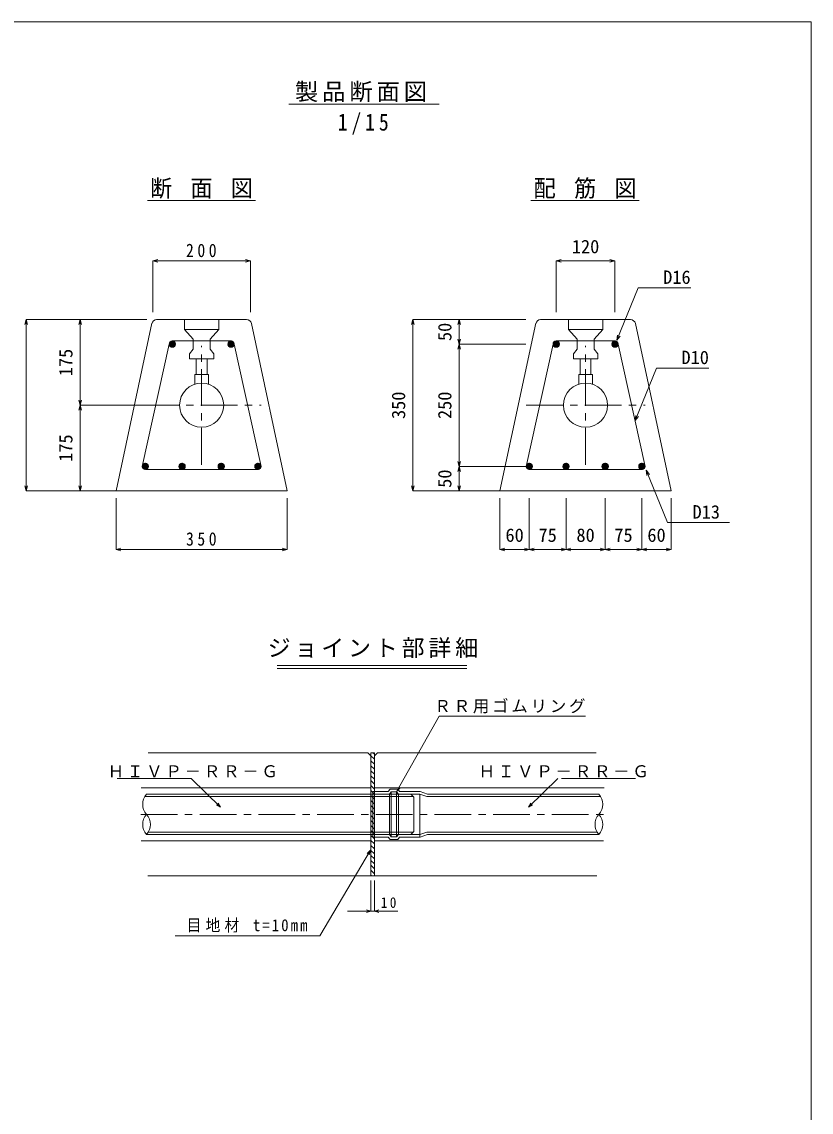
# Model space of a CAD drawing. Units: millimetres, scale not verified. Extents: x -2100 to 3769, y -2998 to 1470.
# Drawn here: x 487 to 2100, y -759 to 1470 of the extents above; entities that cross this region are included whole.
import ezdxf
from ezdxf.enums import TextEntityAlignment as Align

# ---------------------------------------------------------------- set-up
doc = ezdxf.new("R2010")
doc.units = ezdxf.units.MM
doc.header["$LTSCALE"] = 15
doc.linetypes.add('CHAIN1', pattern=[8, 5, -1, 1, -1])
for name, color, linetype, lineweight in [('0-0_図面枠', 7, 'Continuous', 9), ('0-1_ブロック', 3, 'Continuous', 9), ('0-2_HI-VP', 7, 'Continuous', 9), ('0-3_鉄筋', 7, 'Continuous', 9), ('0-4_ノズル', 7, 'Continuous', 9), ('0-5_ｼﾞｮｲﾝﾄ詳細図', 7, 'Continuous', 9), ('0-6_寸法', 4, 'Continuous', 9), ('0-A', 7, 'Continuous', 9)]:
    doc.layers.add(name, color=color, linetype=linetype, lineweight=lineweight)
doc.styles.add('ＭＳ ゴシック', font='')
doc.styles.get('ＭＳ ゴシック').set_extended_font_data('MS Gothic')

msp = doc.modelspace()

# ---------------------------------------------------------------- linework, layer by layer
at = {"layer": '0-0_図面枠', "color": 4}
for p, q in [((495.74, 861.02), (493.02, 850.88)), ((495.74, 511.02), (495.74, 861.02)), ((495.74, 861.02), (498.46, 850.88)), ((495.74, 861.02), (606.01, 861.02)), ((606.01, 861.02), (603.29, 850.88)), ((606.01, 686.02), (606.01, 861.02)), ((606.01, 861.02), (608.72, 850.88)), ((606.01, 861.02), (742.53, 861.02)), ((1285.98, 861.02), (1283.26, 850.88)), ((1285.98, 511.02), (1285.98, 861.02)), ((1285.98, 861.02), (1288.7, 850.88)), ((1285.98, 861.02), (1380.49, 861.02)), ((1380.49, 861.02), (1377.77, 850.88)), ((1380.49, 811.02), (1380.49, 861.02)), ((1380.49, 861.02), (1383.21, 850.88)), ((1380.49, 861.02), (1517.01, 861.02)), ((1380.49, 811.02), (1377.77, 821.16)), ((1380.49, 811.02), (1377.77, 800.88)), ((1380.49, 811.02), (1383.21, 821.16)), ((1380.49, 561.02), (1380.49, 811.02)), ((1380.49, 811.02), (1383.21, 800.88)), ((1380.49, 811.02), (1517.01, 811.02)), ((606.01, 686.02), (603.29, 696.16)), ((606.01, 686.02), (608.72, 696.16)), ((606.01, 686.02), (603.29, 675.88)), ((606.01, 511.02), (606.01, 686.02)), ((606.01, 686.02), (608.72, 675.88)), ((606.01, 686.02), (742.53, 686.02)), ((1380.49, 561.02), (1377.77, 571.16)), ((1380.49, 561.02), (1377.77, 550.88)), ((1380.49, 561.02), (1383.21, 571.16)), ((1380.49, 511.02), (1380.49, 561.02)), ((1380.49, 561.02), (1383.21, 550.88)), ((1380.49, 561.02), (1517.01, 561.02)), ((495.74, 511.02), (493.02, 521.16)), ((495.74, 511.02), (498.46, 521.16)), ((606.01, 511.02), (603.29, 521.16)), ((606.01, 511.02), (608.72, 521.16)), ((1285.98, 511.02), (1283.26, 521.16)), ((1285.98, 511.02), (1288.7, 521.16)), ((1380.49, 511.02), (1377.77, 521.16)), ((1380.49, 511.02), (1383.21, 521.16)), ((495.74, 511.02), (606.01, 511.02)), ((606.01, 511.02), (742.53, 511.02)), ((1285.98, 511.02), (1380.49, 511.02)), ((1380.49, 511.02), (1517.01, 511.02))]:
    msp.add_line(p, q, dxfattribs=at)
at = {"layer": '0-0_図面枠', "color": 3}
for centre in [(854.28, 686.02), (1638.95, 686.02)]:
    msp.add_circle(centre, 45.1, dxfattribs=at)
at = {"layer": '0-1_ブロック', "color": 5}
msp.add_line((2100, 1470), (-2100, 1470), dxfattribs=at)
at = {"layer": '0-1_ブロック'}
for p, q in [((1032.69, 1301.78), (1339.98, 1301.78)), ((743.38, 1104.53), (964.58, 1104.53)), ((1527.31, 1104.53), (1748.52, 1104.53)), ((946.19, 861.02), (762.06, 861.02)), ((955.97, 853.12), (1029.28, 511.02)), ((1730.86, 861.02), (1546.73, 861.02)), ((1740.64, 853.12), (1813.95, 511.02))]:
    msp.add_line(p, q, dxfattribs=at)
at = {"layer": '0-1_ブロック', "color": 7, "linetype": 'CHAIN1'}
for p, q in [((854.28, 564.52), (854.28, 807.52)), ((1638.95, 564.52), (1638.95, 807.52)), ((732.78, 686.02), (975.78, 686.02)), ((1517.45, 686.02), (1760.45, 686.02))]:
    msp.add_line(p, q, dxfattribs=at)
at = {"layer": '0-1_ブロック', "color": 5}
msp.add_lwpolyline([(-2100, -1470), (2100, -1470), (2100, 1470)], dxfattribs=at)
at = {"layer": '0-1_ブロック'}
for points in [[(752.69, 853.6), (679.28, 511.02), (1029.28, 511.02)], [(1537.36, 853.6), (1463.95, 511.02), (1813.95, 511.02)]]:
    msp.add_lwpolyline(points, dxfattribs=at)
for centre, start, end in [((762.36, 851.02), 88.4599, 171.48758), ((946.19, 851.02), 12.09406, 90), ((1547.03, 851.02), 88.4599, 171.48758), ((1730.86, 851.02), 12.09406, 90)]:
    msp.add_arc(centre, 10, start, end, dxfattribs=at)
at = {"layer": '0-2_HI-VP'}
for p, q in [((843.28, 748.85), (843.28, 781.02)), ((865.28, 748.85), (865.28, 781.02)), ((1627.95, 748.85), (1627.95, 781.02)), ((1649.95, 748.85), (1649.95, 781.02)), ((840.28, 748.85), (840.28, 728.89)), ((840.28, 748.85), (868.28, 748.85)), ((868.28, 748.85), (868.28, 728.89)), ((1624.95, 748.85), (1624.95, 728.89))]:
    msp.add_line(p, q, dxfattribs=at)
msp.add_lwpolyline([(1624.95, 748.85), (1652.95, 748.85), (1652.95, 728.89)], dxfattribs=at)
at = {"layer": '0-3_鉄筋', "color": 2}
for p, q in [((787.78, 811.02), (732.78, 561.02)), ((794.28, 817.52), (914.74, 817.52)), ((975.78, 561.02), (920.78, 811.02)), ((1572.45, 811.02), (1517.45, 561.02)), ((1578.95, 817.52), (1699.41, 817.52)), ((1760.45, 561.02), (1705.45, 811.02)), ((739.28, 554.52), (969.96, 554.56)), ((1523.95, 554.52), (1754.63, 554.56))]:
    msp.add_line(p, q, dxfattribs=at)
at = {"layer": '0-3_鉄筋'}
for p, q in [((787.81, 811.7), (794.96, 804.56)), ((787.98, 809.42), (792.67, 804.72)), ((788.23, 813.41), (796.66, 804.97)), ((788.98, 814.78), (798.04, 805.72)), ((789.98, 815.9), (799.16, 806.72)), ((791.24, 816.76), (800.02, 807.98)), ((792.78, 817.34), (800.6, 809.52)), ((794.74, 817.5), (800.76, 811.48)), ((907.81, 811.7), (914.96, 804.56)), ((907.98, 809.42), (912.67, 804.72)), ((908.23, 813.41), (916.66, 804.97)), ((908.98, 814.78), (918.04, 805.72)), ((909.98, 815.9), (919.16, 806.72)), ((911.24, 816.76), (920.02, 807.98)), ((912.78, 817.34), (920.6, 809.52)), ((914.74, 817.5), (920.76, 811.48)), ((1572.48, 811.7), (1579.63, 804.56)), ((1572.65, 809.42), (1577.34, 804.72)), ((1572.9, 813.41), (1581.33, 804.97)), ((1573.65, 814.78), (1582.71, 805.72)), ((1574.65, 815.9), (1583.82, 806.72)), ((1575.91, 816.76), (1584.69, 807.98)), ((1577.45, 817.34), (1585.27, 809.52)), ((1579.41, 817.5), (1585.43, 811.48)), ((1692.48, 811.7), (1699.63, 804.56)), ((1692.65, 809.42), (1697.34, 804.72)), ((1692.9, 813.41), (1701.33, 804.97)), ((1693.65, 814.78), (1702.71, 805.72)), ((1694.65, 815.9), (1703.82, 806.72)), ((1695.91, 816.76), (1704.69, 807.98)), ((1697.45, 817.34), (1705.27, 809.52)), ((1699.41, 817.5), (1705.43, 811.48)), ((732.81, 561.7), (739.96, 554.56)), ((732.98, 559.42), (737.67, 554.72)), ((733.23, 563.41), (741.66, 554.97)), ((733.98, 564.78), (743.04, 555.72)), ((734.98, 565.9), (744.16, 556.72)), ((736.24, 566.76), (745.02, 557.98)), ((737.78, 567.34), (745.6, 559.52)), ((739.74, 567.5), (745.76, 561.48)), ((807.81, 561.7), (814.96, 554.56)), ((807.98, 559.42), (812.67, 554.72)), ((808.23, 563.41), (816.66, 554.97)), ((808.98, 564.78), (818.04, 555.72)), ((809.98, 565.9), (819.16, 556.72)), ((811.24, 566.76), (820.02, 557.98)), ((812.78, 567.34), (820.6, 559.52)), ((814.74, 567.5), (820.76, 561.48)), ((887.81, 561.7), (894.96, 554.56)), ((887.98, 559.42), (892.67, 554.72)), ((888.23, 563.41), (896.66, 554.97)), ((888.98, 564.78), (898.04, 555.72)), ((889.98, 565.9), (899.16, 556.72)), ((891.24, 566.76), (900.02, 557.98)), ((892.78, 567.34), (900.6, 559.52)), ((894.74, 567.5), (900.76, 561.48)), ((962.81, 561.7), (969.96, 554.56)), ((962.98, 559.42), (967.67, 554.72)), ((963.23, 563.41), (971.66, 554.97)), ((963.98, 564.78), (973.04, 555.72)), ((964.98, 565.9), (974.16, 556.72)), ((966.24, 566.76), (975.02, 557.98)), ((967.78, 567.34), (975.6, 559.52)), ((969.74, 567.5), (975.76, 561.48)), ((1517.48, 561.7), (1524.63, 554.56)), ((1517.65, 559.42), (1522.34, 554.72)), ((1517.9, 563.41), (1526.33, 554.97)), ((1518.65, 564.78), (1527.71, 555.72)), ((1519.65, 565.9), (1528.82, 556.72)), ((1520.91, 566.76), (1529.69, 557.98)), ((1522.45, 567.34), (1530.27, 559.52)), ((1524.41, 567.5), (1530.43, 561.48)), ((1592.48, 561.7), (1599.63, 554.56)), ((1592.65, 559.42), (1597.34, 554.72)), ((1592.9, 563.41), (1601.33, 554.97)), ((1593.65, 564.78), (1602.71, 555.72)), ((1594.65, 565.9), (1603.82, 556.72)), ((1595.91, 566.76), (1604.69, 557.98)), ((1597.45, 567.34), (1605.27, 559.52)), ((1599.41, 567.5), (1605.43, 561.48)), ((1672.48, 561.7), (1679.63, 554.56)), ((1672.65, 559.42), (1677.34, 554.72)), ((1672.9, 563.41), (1681.33, 554.97)), ((1673.64, 564.78), (1682.71, 555.72)), ((1674.65, 565.9), (1683.82, 556.72)), ((1675.9, 566.76), (1684.69, 557.98)), ((1677.45, 567.34), (1685.27, 559.52)), ((1679.41, 567.5), (1685.43, 561.48)), ((1747.48, 561.7), (1754.63, 554.56)), ((1747.65, 559.42), (1752.34, 554.72)), ((1747.9, 563.41), (1756.33, 554.97)), ((1748.64, 564.78), (1757.71, 555.72)), ((1749.65, 565.9), (1758.82, 556.72)), ((1750.9, 566.76), (1759.69, 557.98)), ((1752.45, 567.34), (1760.27, 559.52)), ((1754.41, 567.5), (1760.43, 561.48))]:
    msp.add_line(p, q, dxfattribs=at)
at = {"layer": '0-3_鉄筋', "color": 2}
for centre in [(794.28, 811.02), (914.28, 811.02), (1578.95, 811.02), (1698.95, 811.02), (739.28, 561.02), (814.28, 561.02), (894.28, 561.02), (969.28, 561.02), (1523.95, 561.02), (1598.95, 561.02), (1678.95, 561.02), (1753.95, 561.02)]:
    msp.add_circle(centre, 6.5, dxfattribs=at)
at = {"layer": '0-4_ノズル'}
for p, q in [((889.28, 841.02), (889.28, 861.02)), ((1673.95, 841.02), (1673.95, 861.02)), ((819.28, 841.02), (836.78, 821.02)), ((871.78, 821.02), (889.28, 841.02)), ((1603.95, 841.02), (1621.45, 821.02)), ((1656.45, 821.02), (1673.95, 841.02)), ((836.78, 801.02), (836.78, 821.02)), ((871.78, 801.02), (871.78, 821.02)), ((1621.45, 801.02), (1621.45, 821.02)), ((1656.45, 801.02), (1656.45, 821.02)), ((836.78, 801.02), (829.28, 791.02)), ((871.78, 801.02), (879.28, 791.02)), ((879.28, 781.02), (879.28, 791.02)), ((1621.45, 801.02), (1613.95, 791.02)), ((1656.45, 801.02), (1663.95, 791.02)), ((1663.95, 781.02), (1663.95, 791.02))]:
    msp.add_line(p, q, dxfattribs=at)
for points in [[(889.28, 841.02), (819.28, 841.02), (819.28, 861.02)], [(1673.95, 841.02), (1603.95, 841.02), (1603.95, 861.02)], [(879.28, 781.02), (829.28, 781.02), (829.28, 791.02)], [(1663.95, 781.02), (1613.95, 781.02), (1613.95, 791.02)]]:
    msp.add_lwpolyline(points, dxfattribs=at)
at = {"layer": '0-5_ｼﾞｮｲﾝﾄ詳細図', "color": 4}
for p, q in [((1008.49, 153.85), (1395.91, 153.85)), ((1008.49, 147.61), (1395.91, 147.61)), ((1203.8, -103.9), (1235.76, -103.9)), ((1207.42, -104.28), (1207.42, -196.06)), ((1207.42, -109.02), (1238.34, -109.02)), ((1239.35, -99.16), (1235.76, -103.9)), ((1241.89, -104.28), (1238.3, -109.02)), ((1238.3, -109.09), (1238.3, -191.77)), ((1239.35, -99.16), (1255.2, -99.16)), ((1241.89, -104.36), (1241.89, -150.26)), ((1252.66, -104.25), (1252.66, -150.26)), ((1255.2, -99.16), (1258.79, -103.9)), ((1256.25, -108.97), (1256.25, -191.77)), ((1256.29, -109.02), (1299.98, -109.02)), ((1299.98, -109.02), (1314.34, -114.2)), ((1299.98, -109.16), (1299.98, -196.06)), ((1316.26, -109.46), (1666.07, -109.46)), ((1286.71, -114.2), (738.09, -114.2)), ((1314.34, -114.2), (1669.56, -114.2)), ((1241.89, -196.42), (1241.89, -150.52)), ((1252.66, -196.53), (1252.66, -150.52)), ((1286.71, -186.58), (745.06, -186.58)), ((1207.42, -191.77), (1238.34, -191.77)), ((1239.35, -201.62), (1235.76, -196.88)), ((1241.89, -196.5), (1238.3, -191.77)), ((1255.2, -201.62), (1258.79, -196.88)), ((1256.29, -191.77), (1299.98, -191.77)), ((1299.98, -191.77), (1314.34, -186.58)), ((1314.34, -186.58), (1662.59, -186.58)), ((1316.26, -191.32), (1666.07, -191.32)), ((1239.35, -201.62), (1255.2, -201.62))]:
    msp.add_line(p, q, dxfattribs=at)
at = {"layer": '0-5_ｼﾞｮｲﾝﾄ詳細図'}
for p, q in [((1253.42, -103.06), (1339.66, 50.13)), ((1339.66, 50.13), (1638.91, 50.13)), ((1200.22, -24.39), (1200.22, -276.39)), ((1207.42, -24.39), (1200.22, -24.39)), ((1207.42, -37.81), (1200.22, -30.61)), ((1207.42, -48), (1200.22, -40.8)), ((1207.42, -27.63), (1204.18, -24.39)), ((1207.42, -276.39), (1207.42, -24.39)), ((1207.42, -58.18), (1200.22, -50.98)), ((1207.42, -68.36), (1200.22, -61.16)), ((681.45, -77.1), (832.89, -77.1)), ((832.89, -77.1), (892.9, -135.49)), ((1207.42, -78.54), (1200.22, -71.34)), ((1207.42, -88.73), (1200.22, -81.53)), ((1581.96, -77.1), (1521.94, -135.49)), ((1741.27, -77.1), (1589.82, -77.1)), ((1207.42, -98.91), (1200.22, -91.71)), ((1207.42, -109.09), (1200.22, -101.89)), ((1253.42, -103.06), (1260.14, -96.2)), ((892.9, -135.49), (884.53, -130.81)), ((892.9, -135.49), (887.99, -127.25)), ((1207.42, -119.27), (1200.22, -112.07)), ((1207.42, -129.46), (1200.22, -122.26)), ((1207.42, -139.64), (1200.22, -132.44)), ((1521.94, -135.49), (1526.86, -127.25)), ((1521.94, -135.49), (1530.32, -130.81)), ((1207.42, -149.82), (1200.22, -142.62)), ((1207.42, -160), (1200.22, -152.8)), ((1207.42, -170.18), (1200.22, -162.98)), ((1207.42, -180.37), (1200.22, -173.17)), ((1207.42, -190.55), (1200.22, -183.35)), ((1207.42, -200.73), (1200.22, -193.53)), ((1207.42, -210.91), (1200.22, -203.71)), ((1207.42, -221.1), (1200.22, -213.9)), ((1199.28, -223.85), (1095.58, -398.95)), ((1199.28, -223.85), (1192.42, -230.56)), ((1199.28, -223.85), (1196.7, -233.09)), ((1207.42, -231.28), (1200.22, -224.08)), ((1207.42, -241.46), (1200.22, -234.26)), ((1207.42, -251.64), (1200.22, -244.44)), ((1207.42, -261.83), (1200.22, -254.63)), ((1207.42, -272.01), (1200.22, -264.81)), ((1201.62, -276.39), (1200.22, -274.99)), ((1200.22, -276.39), (1207.42, -276.39)), ((1200.22, -348.39), (1200.22, -285.99)), ((1207.42, -348.39), (1207.42, -285.99)), ((1200.22, -348.39), (1190.95, -345.91)), ((1200.22, -348.39), (1190.95, -350.88)), ((1207.42, -348.39), (1216.7, -345.91)), ((1207.42, -348.39), (1216.7, -350.88)), ((1207.42, -348.39), (1255.42, -348.39)), ((1095.58, -398.95), (800.06, -398.95))]:
    msp.add_line(p, q, dxfattribs=at)
at = {"layer": '0-5_ｼﾞｮｲﾝﾄ詳細図', "color": 3}
for p, q in [((1213.9, -24.39), (1660.76, -24.39)), ((730.73, -96.39), (1200.22, -96.39)), ((1676.92, -96.39), (1207.42, -96.39)), ((1674.95, -96.39), (1207.42, -96.39)), ((730.36, -204.39), (1200.22, -204.39)), ((1675.32, -204.39), (1207.42, -204.39)), ((744.02, -276.39), (1200.22, -276.39)), ((1661.65, -276.39), (1207.42, -276.39))]:
    msp.add_line(p, q, dxfattribs=at)
at = {"layer": '0-5_ｼﾞｮｲﾝﾄ詳細図', "color": 4, "linetype": 'CHAIN1'}
msp.add_line((730.22, -150.39), (1678.21, -150.39), dxfattribs=at)
at = {"layer": '0-5_ｼﾞｮｲﾝﾄ詳細図', "color": 3}
for points in [[(1200.22, -30.87), (1193.74, -24.39), (744.91, -24.39)], [(1213.9, -24.39), (1207.42, -30.87), (1207.42, -276.39)]]:
    msp.add_lwpolyline(points, dxfattribs=at)
at = {"layer": '0-5_ｼﾞｮｲﾝﾄ詳細図', "color": 4}
for points in [[(1287.98, -185.32), (1287.98, -115.46), (1281.98, -109.46), (741.58, -109.46)], [(1203.8, -103.9), (1203.8, -196.88), (1235.76, -196.88)], [(1241.89, -104.28), (1252.66, -104.28), (1256.25, -109.02)], [(1258.79, -103.9), (1300.87, -103.9), (1316.07, -109.39)], [(1287.98, -185.32), (1281.98, -191.32), (741.58, -191.32)], [(1241.89, -196.5), (1252.66, -196.5), (1256.25, -191.77)], [(1258.79, -196.88), (1300.87, -196.88), (1316.07, -191.39)]]:
    msp.add_lwpolyline(points, dxfattribs=at)
at = {"layer": '0-5_ｼﾞｮｲﾝﾄ詳細図'}
msp.add_lwpolyline([(1207.42, -348.39), (1200.22, -348.39), (1152.22, -348.39)], dxfattribs=at)
at = {"layer": '0-5_ｼﾞｮｲﾝﾄ詳細図', "color": 4}
for centre, start, end in [((764.45, -129.93), 138.18999, 221.81), ((1643.19, -129.93), 318.19, 41.81001), ((764.45, -170.85), 138.18999, 221.81), ((718.7, -170.85), 318.18999, 41.81), ((1688.95, -170.85), 138.19, 221.81001), ((1643.19, -170.85), 318.19, 41.81001)]:
    msp.add_arc(centre, 30.7, start, end, dxfattribs=at)
at = {"layer": '0-6_寸法'}
for p, q in [((754.28, 981.02), (764.42, 983.74)), ((754.28, 981.02), (954.28, 981.02)), ((754.28, 981.02), (764.42, 978.3)), ((754.28, 981.02), (754.28, 876.02)), ((954.28, 981.02), (944.13, 983.74)), ((954.28, 981.02), (944.13, 978.3)), ((954.28, 981.02), (954.28, 876.02)), ((1578.95, 981.02), (1589.09, 983.74)), ((1578.95, 981.02), (1698.95, 981.02)), ((1578.95, 981.02), (1589.09, 978.3)), ((1578.95, 981.02), (1578.95, 876.02)), ((1698.95, 981.02), (1688.8, 983.74)), ((1698.95, 981.02), (1688.8, 978.3)), ((1698.95, 981.02), (1698.95, 876.02)), ((679.28, 391.02), (679.28, 496.02)), ((1029.28, 391.02), (1029.28, 496.02)), ((1463.95, 391.02), (1463.95, 496.02)), ((1523.95, 391.02), (1523.95, 496.02)), ((1598.95, 391.02), (1598.95, 496.02)), ((1678.95, 391.02), (1678.95, 496.02)), ((1753.95, 391.02), (1753.95, 496.02)), ((1813.95, 391.02), (1813.95, 496.02)), ((679.28, 391.02), (689.42, 393.74)), ((679.28, 391.02), (1029.28, 391.02)), ((679.28, 391.02), (689.42, 388.3)), ((1029.28, 391.02), (1019.13, 393.74)), ((1029.28, 391.02), (1019.13, 388.3)), ((1463.95, 391.02), (1474.09, 393.74)), ((1463.95, 391.02), (1523.95, 391.02)), ((1463.95, 391.02), (1474.09, 388.3)), ((1523.95, 391.02), (1513.8, 393.74)), ((1523.95, 391.02), (1513.8, 388.3)), ((1523.95, 391.02), (1534.09, 393.74)), ((1523.95, 391.02), (1598.95, 391.02)), ((1523.95, 391.02), (1534.09, 388.3)), ((1598.95, 391.02), (1588.8, 393.74)), ((1598.95, 391.02), (1588.8, 388.3)), ((1598.95, 391.02), (1609.09, 393.74)), ((1598.95, 391.02), (1678.95, 391.02)), ((1598.95, 391.02), (1609.09, 388.3)), ((1678.95, 391.02), (1668.8, 393.74)), ((1678.95, 391.02), (1668.8, 388.3)), ((1678.95, 391.02), (1689.09, 393.74)), ((1678.95, 391.02), (1753.95, 391.02)), ((1678.95, 391.02), (1689.09, 388.3)), ((1753.95, 391.02), (1743.8, 393.74)), ((1753.95, 391.02), (1743.8, 388.3)), ((1753.95, 391.02), (1764.09, 393.74)), ((1753.95, 391.02), (1813.95, 391.02)), ((1753.95, 391.02), (1764.09, 388.3)), ((1813.95, 391.02), (1803.8, 393.74)), ((1813.95, 391.02), (1803.8, 388.3))]:
    msp.add_line(p, q, dxfattribs=at)
at = {"layer": '0-A'}
for p, q in [((1703.08, 818.76), (1704.38, 829.18)), ((1703.08, 818.76), (1709.42, 827.14)), ((1740.47, 654.7), (1741.77, 665.12)), ((1740.47, 654.7), (1746.81, 663.07)), ((1763.05, 553.11), (1806.61, 445.98)), ((1763.05, 553.11), (1769.39, 544.74)), ((1763.05, 553.11), (1764.35, 542.7)), ((1806.61, 445.98), (1932.73, 445.98))]:
    msp.add_line(p, q, dxfattribs=at)
for points in [[(1703.08, 818.76), (1746.61, 925.91), (1853.75, 925.91)], [(1740.47, 654.7), (1784, 761.84), (1891.14, 761.84)]]:
    msp.add_lwpolyline(points, dxfattribs=at)

# ---------------------------------------------------------------- texts
at = {"layer": '0-0_図面枠', "color": 4, "style": 'ＭＳ ゴシック'}
for s, p in [('50', (1372.99, 817.27)), ('175', (598.51, 745.39)), ('350', (1278.48, 657.89)), ('250', (1372.99, 657.89)), ('175', (598.51, 570.39)), ('50', (1372.99, 517.27))]:
    msp.add_text(s, height=27.49, rotation=90, dxfattribs=at).set_placement(p, align=Align.BOTTOM_LEFT)
at = {"layer": '0-1_ブロック', "color": 7, "char_height": 34.84, "attachment_point": 7, "style": 'ＭＳ ゴシック'}
for s, insert in [('\\T1.17;製品断面図', (1044.93, 1305.53)), ('\\T1.39;\\W0.85;1/15', (1132.44, 1239.12)), ('\\T1.22;\\W0.95;断\\~面\\~図', (748.88, 1108.25)), ('\\T1.22;\\W0.95;配\\~筋\\~図', (1532.82, 1108.25))]:
    msp.add_mtext(s, dxfattribs=dict(at, insert=insert))
at = {"layer": '0-5_ｼﾞｮｲﾝﾄ詳細図', "attachment_point": 7, "style": 'ＭＳ ゴシック'}
for s, insert, char_height in [('\\T1.17;ジョイント部詳細', (989.24, 169.01), 34.31), ('\\T1.17;ＲＲ用ゴムリング', (1329.91, 55.94), 24.63), ('\\T1.17;ＨＩＶＰ－ＲＲ－Ｇ', (662.21, -75.03), 24.63), ('\\T1.17;ＨＩＶＰ－ＲＲ－Ｇ', (1420.27, -75.03), 24.63), ('\\T1.37;\\W0.9;10', (1220.51, -341.98), 21.82), ('\\T1.28;\\W0.9;目地材\\~t=10mm', (823.58, -391.99), 24.63)]:
    msp.add_mtext(s, dxfattribs=dict(at, insert=insert, char_height=char_height))
at = {"layer": '0-6_寸法', "style": 'ＭＳ ゴシック'}
for s, p in [('120', (1610.82, 988.52)), ('60', (1475.2, 398.52)), ('75', (1542.7, 398.52)), ('80', (1620.2, 398.52)), ('75', (1697.7, 398.52)), ('60', (1765.2, 398.52))]:
    msp.add_text(s, height=27.49, dxfattribs=at).set_placement(p, align=Align.BOTTOM_LEFT)
at = {"layer": '0-6_寸法', "char_height": 27.49, "attachment_point": 7, "style": 'ＭＳ ゴシック'}
for s, insert in [('\\T1.46;\\W0.85;200', (822.4, 988.52)), ('\\T1.46;\\W0.85;350', (822.4, 398.52))]:
    msp.add_mtext(s, dxfattribs=dict(at, insert=insert))
at = {"layer": '0-A', "color": 4, "style": 'ＭＳ ゴシック'}
for s, p in [('D16', (1797.5, 925.91)), ('D10', (1834.89, 761.84)), ('D13', (1857.5, 446.02))]:
    msp.add_text(s, height=27.49, dxfattribs=at).set_placement(p, align=Align.BOTTOM_LEFT)

doc.saveas('drawing.dxf')
